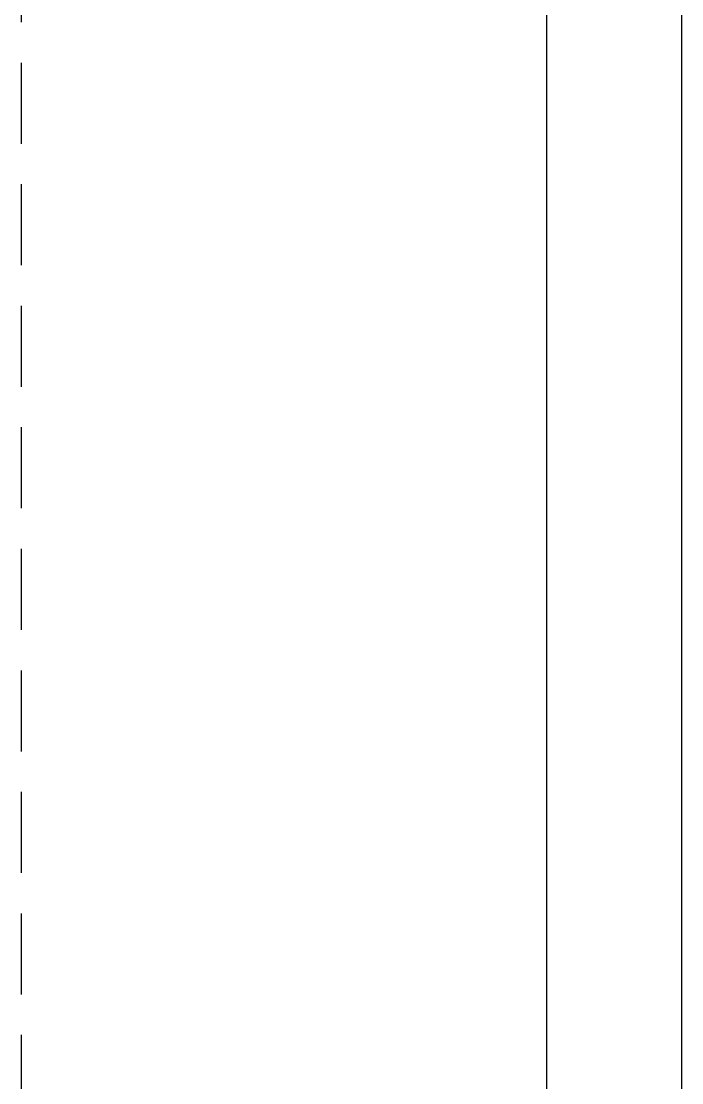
# Model space of a CAD drawing. Header units: inches. Extents: x 542650 to 544515, y 9574150 to 9574595.
# Drawn here: x 542785.326 to 542787.366, y 9574233.234 to 9574236.509 of the extents above; entities that cross this region are included whole.
import ezdxf

# ---------------------------------------------------------------- set-up
doc = ezdxf.new("R2010")
doc.units = ezdxf.units.IN
doc.header["$MEASUREMENT"] = 0
doc.linetypes.add('HIDDEN', pattern=[0.375, 0.25, -0.125])
doc.layers.add('I-ARQ', color=8, linetype='Continuous')

msp = doc.modelspace()

# ---------------------------------------------------------------- linework, layer by layer
at = {"layer": 'I-ARQ', "linetype": 'HIDDEN'}
msp.add_line((542785.3261, 9574252.1313), (542785.3261, 9574228.3313), dxfattribs=at)
at = {"layer": 'I-ARQ'}
for p, q in [((542786.9493, 9574228.8434), (542786.9493, 9574251.5834)), ((542787.3659, 9574230.6384), (542787.3659, 9574249.7884)), ((542787.3659, 9574230.6384), (542787.3659, 9574249.7884)), ((542787.3659, 9574230.6384), (542787.3659, 9574249.7884))]:
    msp.add_line(p, q, dxfattribs=at)

doc.saveas('drawing.dxf')
